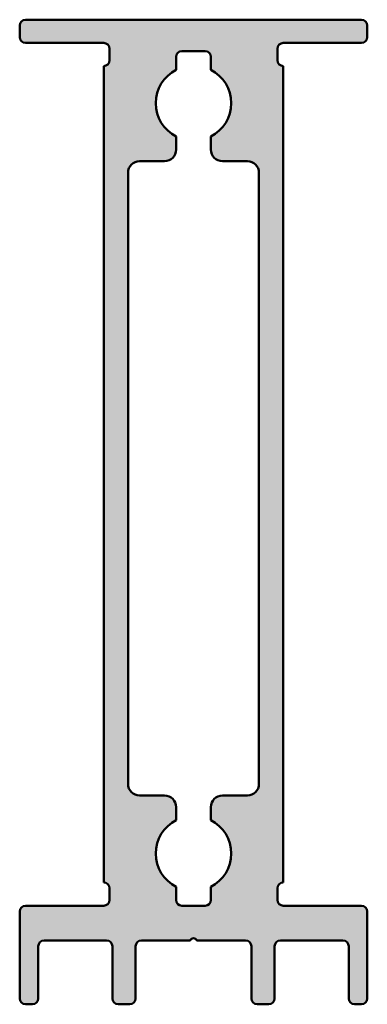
# Model space of a CAD drawing. Extents: x 0 to 30, y 0 to 84.9.
import ezdxf

# ---------------------------------------------------------------- set-up
doc = ezdxf.new("R2010")
doc.units = 0
doc.layers.add('0S-Alu contour', color=7, linetype='Continuous', lineweight=50)
doc.layers.add('0S-Alu hatch', color=252, linetype='Continuous', lineweight=25)

# ---------------------------------------------------------------- blocks, each defined once
blk = doc.blocks.new('477870__7018E796_C7AA_42E7_82C3_AB2D342B5C46_')
at = {"layer": '0S-Alu hatch'}
h = blk.add_hatch(color=256, dxfattribs=at)
edge = h.paths.add_edge_path()
edge.add_ellipse((29.5, 8), major_axis=(-0.5, 0), ratio=1, start_angle=180, end_angle=270, ccw=False)
edge.add_line((30, 8), (30, 0.5))
edge.add_ellipse((29.5, 0.5), major_axis=(-0.5, 0), ratio=1, start_angle=90, end_angle=180, ccw=False)
edge.add_line((29.5, 0), (28.9, 0))
edge.add_ellipse((28.9, 0.5), major_axis=(-0.5, 0), ratio=1, start_angle=0, end_angle=90, ccw=False)
edge.add_line((28.4, 0.5), (28.4, 5))
edge.add_arc((27.9, 5), 0.5, 0, 90)
edge.add_line((27.9, 5.5), (22.5, 5.5))
edge.add_arc((22.5, 5), 0.5, 90, 180)
edge.add_line((22, 5), (22, 0.5))
edge.add_ellipse((21.5, 0.5), major_axis=(-0.5, 0), ratio=1, start_angle=90, end_angle=180, ccw=False)
edge.add_line((21.5, 0), (20.5, 0))
edge.add_ellipse((20.5, 0.5), major_axis=(-0.5, 0), ratio=1, start_angle=0, end_angle=90, ccw=False)
edge.add_line((20, 0.5), (20, 5))
edge.add_arc((19.5, 5), 0.5, 0, 90)
edge.add_line((19.5, 5.5), (15.283, 5.5))
edge.add_arc((15, 5.4), 0.3, 19.47122, 160.52878)
edge.add_line((14.717, 5.5), (10.5, 5.5))
edge.add_arc((10.5, 5), 0.5, 90, 180)
edge.add_line((10, 5), (10, 0.5))
edge.add_ellipse((9.5, 0.5), major_axis=(-0.5, 0), ratio=1, start_angle=90, end_angle=180, ccw=False)
edge.add_line((9.5, 0), (8.5, 0))
edge.add_ellipse((8.5, 0.5), major_axis=(-0.5, 0), ratio=1, start_angle=0, end_angle=90, ccw=False)
edge.add_line((8, 0.5), (8, 5))
edge.add_arc((7.5, 5), 0.5, 0, 90)
edge.add_line((7.5, 5.5), (2.1, 5.5))
edge.add_arc((2.1, 5), 0.5, 90, 180)
edge.add_line((1.6, 5), (1.6, 0.5))
edge.add_ellipse((1.1, 0.5), major_axis=(-0.5, 0), ratio=1, start_angle=90, end_angle=180, ccw=False)
edge.add_line((1.1, 0), (0.5, 0))
edge.add_ellipse((0.5, 0.5), major_axis=(-0.5, 0), ratio=1, start_angle=0, end_angle=90, ccw=False)
edge.add_line((0, 0.5), (0, 8))
edge.add_ellipse((0.5, 8), major_axis=(-0.5, 0), ratio=1, start_angle=270, end_angle=360, ccw=False)
edge.add_line((0.5, 8.5), (7.25, 8.5))
edge.add_arc((7.25, 9), 0.5, 270, 360)
edge.add_line((7.75, 9), (7.75, 10))
edge.add_arc((7.25, 10), 0.5, 0, 90)
edge.add_line((7.25, 10.5), (7.25, 80.9))
edge.add_arc((7.25, 81.4), 0.5, 270, 360)
edge.add_line((7.75, 81.4), (7.75, 82.4))
edge.add_arc((7.25, 82.4), 0.5, 0, 90)
edge.add_line((7.25, 82.9), (0.5, 82.9))
edge.add_ellipse((0.5, 83.4), major_axis=(-0.5, 0), ratio=1, start_angle=0, end_angle=90, ccw=False)
edge.add_line((0, 83.4), (0, 84.4))
edge.add_ellipse((0.5, 84.4), major_axis=(-0.5, 0), ratio=1, start_angle=270, end_angle=360, ccw=False)
edge.add_line((0.5, 84.9), (29.5, 84.9))
edge.add_ellipse((29.5, 84.4), major_axis=(-0.5, 0), ratio=1, start_angle=180, end_angle=270, ccw=False)
edge.add_line((30, 84.4), (30, 83.4))
edge.add_ellipse((29.5, 83.4), major_axis=(-0.5, 0), ratio=1, start_angle=90, end_angle=180, ccw=False)
edge.add_line((29.5, 82.9), (22.75, 82.9))
edge.add_arc((22.75, 82.4), 0.5, 90, 180)
edge.add_line((22.25, 82.4), (22.25, 81.4))
edge.add_arc((22.75, 81.4), 0.5, 180, 270)
edge.add_line((22.75, 80.9), (22.75, 10.5))
edge.add_arc((22.75, 10), 0.5, 90, 180)
edge.add_line((22.25, 10), (22.25, 9))
edge.add_arc((22.75, 9), 0.5, 180, 270)
edge.add_line((22.75, 8.5), (29.5, 8.5))
edge = h.paths.add_edge_path()
edge.add_line((19.65, 72.7), (17.5, 72.7))
edge.add_ellipse((17.5, 73.7), major_axis=(-1, 0), ratio=1, start_angle=0, end_angle=90, ccw=False)
edge.add_line((16.5, 73.7), (16.5, 74.817))
edge.add_arc((15, 77.7), 3.25, 297.48643, 422.51357)
edge.add_line((16.5, 80.583), (16.5, 81.7))
edge.add_arc((16, 81.7), 0.5, 0, 90)
edge.add_line((16, 82.2), (14, 82.2))
edge.add_arc((14, 81.7), 0.5, 90, 180)
edge.add_line((13.5, 81.7), (13.5, 80.583))
edge.add_arc((15, 77.7), 3.25, 117.48643, 242.51357)
edge.add_line((13.5, 74.817), (13.5, 73.7))
edge.add_ellipse((12.5, 73.7), major_axis=(-1, 0), ratio=1, start_angle=90, end_angle=180, ccw=False)
edge.add_line((12.5, 72.7), (10.35, 72.7))
edge.add_arc((10.35, 71.7), 1, 90, 180)
edge.add_line((9.35, 71.7), (9.35, 19))
edge.add_arc((10.35, 19), 1, 180, 270)
edge.add_line((10.35, 18), (12.5, 18))
edge.add_ellipse((12.5, 17), major_axis=(-1, 0), ratio=1, start_angle=180, end_angle=270, ccw=False)
edge.add_line((13.5, 17), (13.5, 15.883))
edge.add_arc((15, 13), 3.25, 117.48643, 242.51357)
edge.add_line((13.5, 10.117), (13.5, 9))
edge.add_arc((14, 9), 0.5, 180, 270)
edge.add_line((14, 8.5), (16, 8.5))
edge.add_arc((16, 9), 0.5, 270, 360)
edge.add_line((16.5, 9), (16.5, 10.117))
edge.add_arc((15, 13), 3.25, 297.48643, 422.51357)
edge.add_line((16.5, 15.883), (16.5, 17))
edge.add_ellipse((17.5, 17), major_axis=(-1, 0), ratio=1, start_angle=270, end_angle=360, ccw=False)
edge.add_line((17.5, 18), (19.65, 18))
edge.add_arc((19.65, 19), 1, 270, 360)
edge.add_line((20.65, 19), (20.65, 71.7))
edge.add_arc((19.65, 71.7), 1, 0, 90)
at = {"layer": '0S-Alu contour', "color": 7}
for points in [[(0, 83.4), (0, 84.4)], [(0.5, 84.9), (29.5, 84.9)], [(30, 84.4), (30, 83.4)], [(7.25, 82.9), (0.5, 82.9)], [(7.75, 81.4), (7.75, 82.4)], [(22.25, 82.4), (22.25, 81.4)], [(29.5, 82.9), (22.75, 82.9)], [(13.5, 81.7), (13.5, 80.583)], [(16, 82.2), (14, 82.2)], [(16.5, 80.583), (16.5, 81.7)], [(7.25, 10.5), (7.25, 80.9)], [(22.75, 80.9), (22.75, 10.5)], [(13.5, 74.817), (13.5, 73.7)], [(16.5, 73.7), (16.5, 74.817)], [(12.5, 72.7), (10.35, 72.7)], [(19.65, 72.7), (17.5, 72.7)], [(9.35, 71.7), (9.35, 19)], [(20.65, 19), (20.65, 71.7)], [(10.35, 18), (12.5, 18)], [(17.5, 18), (19.65, 18)], [(13.5, 17), (13.5, 15.883)], [(16.5, 15.883), (16.5, 17)], [(7.75, 9), (7.75, 10)], [(13.5, 10.117), (13.5, 9)], [(16.5, 9), (16.5, 10.117)], [(22.25, 10), (22.25, 9)], [(0.5, 8.5), (7.25, 8.5)], [(14, 8.5), (16, 8.5)], [(22.75, 8.5), (29.5, 8.5)], [(0, 0.5), (0, 8)], [(30, 8), (30, 0.5)], [(7.5, 5.5), (2.1, 5.5)], [(14.717, 5.5), (10.5, 5.5)], [(19.5, 5.5), (15.283, 5.5)], [(27.9, 5.5), (22.5, 5.5)], [(1.6, 5), (1.6, 0.5)], [(8, 0.5), (8, 5)], [(10, 5), (10, 0.5)], [(20, 0.5), (20, 5)], [(22, 5), (22, 0.5)], [(28.4, 0.5), (28.4, 5)], [(1.1, 0), (0.5, 0)], [(9.5, 0), (8.5, 0)], [(21.5, 0), (20.5, 0)], [(29.5, 0), (28.9, 0)]]:
    blk.add_lwpolyline(points, dxfattribs=at)
at = {"layer": '0S-Alu contour', "color": 7, "extrusion": (0, 0, -1)}
for centre, radius, start, end in [((-0.5, 84.4), 0.5, 0, 90), ((-29.5, 84.4), 0.5, 90, 180), ((-0.5, 83.4), 0.5, 270, 0), ((-29.5, 83.4), 0.5, 180, 270), ((-12.5, 73.7), 1, 180, 270), ((-17.5, 73.7), 1, 270, 0), ((-12.5, 17), 1, 90, 180), ((-17.5, 17), 1, 0, 90), ((-0.5, 8), 0.5, 0, 90), ((-29.5, 8), 0.5, 90, 180), ((-0.5, 0.5), 0.5, 270, 0), ((-1.1, 0.5), 0.5, 180, 270), ((-8.5, 0.5), 0.5, 270, 0), ((-9.5, 0.5), 0.5, 180, 270), ((-20.5, 0.5), 0.5, 270, 0), ((-21.5, 0.5), 0.5, 180, 270), ((-28.9, 0.5), 0.5, 270, 0), ((-29.5, 0.5), 0.5, 180, 270)]:
    blk.add_arc(centre, radius, start, end, dxfattribs=at)
at = {"layer": '0S-Alu contour', "color": 7}
for centre, radius, start, end in [((7.25, 82.4), 0.5, 0, 90), ((22.75, 82.4), 0.5, 90, 180), ((14, 81.7), 0.5, 90, 180), ((16, 81.7), 0.5, 0, 90), ((7.25, 81.4), 0.5, 270, 0), ((22.75, 81.4), 0.5, 180, 270), ((15, 77.7), 3.25, 117.48643, 242.51357), ((15, 77.7), 3.25, 297.48643, 62.51357), ((10.35, 71.7), 1, 90, 180), ((19.65, 71.7), 1, 0, 90), ((10.35, 19), 1, 180, 270), ((19.65, 19), 1, 270, 0), ((15, 13), 3.25, 117.48643, 242.51357), ((15, 13), 3.25, 297.48643, 62.51357), ((7.25, 10), 0.5, 0, 90), ((22.75, 10), 0.5, 90, 180), ((7.25, 9), 0.5, 270, 0), ((14, 9), 0.5, 180, 270), ((16, 9), 0.5, 270, 0), ((22.75, 9), 0.5, 180, 270), ((2.1, 5), 0.5, 90, 180), ((7.5, 5), 0.5, 0, 90), ((10.5, 5), 0.5, 90, 180), ((15, 5.4), 0.3, 19.47122, 160.52878), ((19.5, 5), 0.5, 0, 90), ((22.5, 5), 0.5, 90, 180), ((27.9, 5), 0.5, 0, 90)]:
    blk.add_arc(centre, radius, start, end, dxfattribs=at)
blk = doc.blocks.new('477870__D0FBCF0F_EAAD_4E1B_BF41_BCC1C3864F89_')
at = {"layer": '0S-Alu contour', "color": 7}
blk.add_blockref('477870__7018E796_C7AA_42E7_82C3_AB2D342B5C46_', (0, 0), dxfattribs=at)

msp = doc.modelspace()

# ---------------------------------------------------------------- block references
at = {"layer": '0S-Alu contour', "color": 7}
msp.add_blockref('477870__D0FBCF0F_EAAD_4E1B_BF41_BCC1C3864F89_', (0, 0), dxfattribs=at)

doc.saveas('drawing.dxf')
